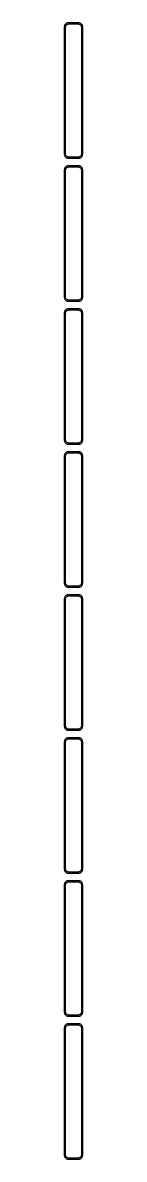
# Model space of a CAD drawing. Header units: metres. Extents: x -11 to 11, y 2528 to 5128.
# Drawn here: x -11 to 11, y 3746 to 5128 of the extents above; entities that cross this region are included whole.
import ezdxf

# ---------------------------------------------------------------- set-up
doc = ezdxf.new("R2010")
doc.units = ezdxf.units.M

msp = doc.modelspace()

# ---------------------------------------------------------------- linework, layer by layer
for p, q in [((-11.2106, 5124.13), (-11.25, 5123.5)), ((-11.25, 5123.5), (-11.25, 4968.5)), ((-11.0929, 5124.74), (-11.2106, 5124.13)), ((-10.8989, 5125.34), (-11.0929, 5124.74)), ((-10.6315, 5125.91), (-10.8989, 5125.34)), ((-10.2951, 5126.44), (-10.6315, 5125.91)), ((-9.89484, 5126.92), (-10.2951, 5126.44)), ((-9.43712, 5127.35), (-9.89484, 5126.92)), ((-9.75, 5123), (-9.71844, 5123.5)), ((-9.75, 4969), (-9.75, 5123)), ((-9.71844, 5123.5), (-9.62433, 5123.99)), ((-9.62433, 5123.99), (-9.4691, 5124.47)), ((-9.4691, 5124.47), (-9.25522, 5124.93)), ((-8.92912, 5127.72), (-9.43712, 5127.35)), ((-9.25522, 5124.93), (-8.98605, 5125.35)), ((-8.98605, 5125.35), (-8.66586, 5125.74)), ((-8.37889, 5128.02), (-8.92912, 5127.72)), ((-8.66586, 5125.74), (-8.29968, 5126.08)), ((-7.79507, 5128.26), (-8.37889, 5128.02)), ((-8.29968, 5126.08), (-7.8933, 5126.38)), ((-7.8933, 5126.38), (-7.45311, 5126.62)), ((-7.1869, 5128.41), (-7.79507, 5128.26)), ((-7.45311, 5126.62), (-6.98605, 5126.8)), ((-6.56395, 5128.49), (-7.1869, 5128.41)), ((-6.98605, 5126.8), (-6.49951, 5126.93)), ((6.56395, 5128.49), (-6.56395, 5128.49)), ((-6.49951, 5126.93), (-6.00116, 5126.99)), ((-6.00116, 5126.99), (6.00116, 5126.99)), ((6.00116, 5126.99), (6.49951, 5126.93)), ((6.49951, 5126.93), (6.98605, 5126.8)), ((7.1869, 5128.41), (6.56395, 5128.49)), ((6.98605, 5126.8), (7.45311, 5126.62)), ((7.79507, 5128.26), (7.1869, 5128.41)), ((7.45311, 5126.62), (7.8933, 5126.38)), ((8.37889, 5128.02), (7.79507, 5128.26)), ((7.8933, 5126.38), (8.29968, 5126.08)), ((8.29968, 5126.08), (8.66586, 5125.74)), ((8.92912, 5127.72), (8.37889, 5128.02)), ((8.66586, 5125.74), (8.98605, 5125.35)), ((9.43712, 5127.35), (8.92912, 5127.72)), ((8.98605, 5125.35), (9.25522, 5124.93)), ((9.25522, 5124.93), (9.4691, 5124.47)), ((9.89484, 5126.92), (9.43712, 5127.35)), ((9.4691, 5124.47), (9.62433, 5123.99)), ((9.62433, 5123.99), (9.71844, 5123.5)), ((9.71844, 5123.5), (9.75, 5123)), ((9.75, 5123), (9.75, 4969)), ((10.2951, 5126.44), (9.89484, 5126.92)), ((10.6315, 5125.91), (10.2951, 5126.44)), ((10.8989, 5125.34), (10.6315, 5125.91)), ((11.0929, 5124.74), (10.8989, 5125.34)), ((11.2106, 5124.13), (11.0929, 5124.74)), ((11.25, 5123.5), (11.2106, 5124.13)), ((11.25, 4968.5), (11.25, 5123.5)), ((-11.25, 4968.5), (-11.2106, 4967.87)), ((-11.2106, 4967.87), (-11.0929, 4967.26)), ((-11.0929, 4967.26), (-10.8989, 4966.66)), ((-10.8989, 4966.66), (-10.6315, 4966.09)), ((-10.6315, 4966.09), (-10.2951, 4965.56)), ((-10.2951, 4965.56), (-9.89484, 4965.08)), ((-9.89484, 4965.08), (-9.43712, 4964.65)), ((-9.71844, 4968.5), (-9.75, 4969)), ((-9.62433, 4968.01), (-9.71844, 4968.5)), ((-9.4691, 4967.53), (-9.62433, 4968.01)), ((-9.25522, 4967.07), (-9.4691, 4967.53)), ((-8.98605, 4966.65), (-9.25522, 4967.07)), ((-8.66586, 4966.26), (-8.98605, 4966.65)), ((-8.29968, 4965.92), (-8.66586, 4966.26)), ((-7.8933, 4965.62), (-8.29968, 4965.92)), ((-7.45311, 4965.38), (-7.8933, 4965.62)), ((-6.98605, 4965.2), (-7.45311, 4965.38)), ((-6.49951, 4965.07), (-6.98605, 4965.2)), ((-6.00116, 4965.01), (-6.49951, 4965.07)), ((6.00116, 4965.01), (-6.00116, 4965.01)), ((6.49951, 4965.07), (6.00116, 4965.01)), ((6.98605, 4965.2), (6.49951, 4965.07)), ((7.45311, 4965.38), (6.98605, 4965.2)), ((7.8933, 4965.62), (7.45311, 4965.38)), ((8.29968, 4965.92), (7.8933, 4965.62)), ((8.66586, 4966.26), (8.29968, 4965.92)), ((8.98605, 4966.65), (8.66586, 4966.26)), ((9.25522, 4967.07), (8.98605, 4966.65)), ((9.4691, 4967.53), (9.25522, 4967.07)), ((9.43712, 4964.65), (9.89484, 4965.08)), ((9.62433, 4968.01), (9.4691, 4967.53)), ((9.71844, 4968.5), (9.62433, 4968.01)), ((9.75, 4969), (9.71844, 4968.5)), ((9.89484, 4965.08), (10.2951, 4965.56)), ((10.2951, 4965.56), (10.6315, 4966.09)), ((10.6315, 4966.09), (10.8989, 4966.66)), ((10.8989, 4966.66), (11.0929, 4967.26)), ((11.0929, 4967.26), (11.2106, 4967.87)), ((11.2106, 4967.87), (11.25, 4968.5)), ((-10.8989, 4951.34), (-11.0929, 4950.74)), ((-10.6315, 4951.91), (-10.8989, 4951.34)), ((-10.2951, 4952.44), (-10.6315, 4951.91)), ((-9.89484, 4952.92), (-10.2951, 4952.44)), ((-9.43712, 4953.35), (-9.89484, 4952.92)), ((-9.43712, 4964.65), (-8.92912, 4964.28)), ((-8.92912, 4953.72), (-9.43712, 4953.35)), ((-9.25522, 4950.93), (-8.98605, 4951.35)), ((-8.98605, 4951.35), (-8.66586, 4951.74)), ((-8.92912, 4964.28), (-8.37889, 4963.98)), ((-8.37889, 4954.02), (-8.92912, 4953.72)), ((-8.66586, 4951.74), (-8.29968, 4952.08)), ((-8.37889, 4963.98), (-7.79507, 4963.74)), ((-7.79507, 4954.26), (-8.37889, 4954.02)), ((-8.29968, 4952.08), (-7.8933, 4952.38)), ((-7.8933, 4952.38), (-7.45311, 4952.62)), ((-7.79507, 4963.74), (-7.1869, 4963.59)), ((-7.1869, 4954.41), (-7.79507, 4954.26)), ((-7.45311, 4952.62), (-6.98605, 4952.8)), ((-7.1869, 4963.59), (-6.56395, 4963.51)), ((-6.56395, 4954.49), (-7.1869, 4954.41)), ((-6.98605, 4952.8), (-6.49951, 4952.93)), ((-6.56395, 4963.51), (6.56395, 4963.51)), ((6.56395, 4954.49), (-6.56395, 4954.49)), ((-6.49951, 4952.93), (-6.00116, 4952.99)), ((-6.00116, 4952.99), (6.00116, 4952.99)), ((6.00116, 4952.99), (6.49951, 4952.93)), ((6.49951, 4952.93), (6.98605, 4952.8)), ((6.56395, 4963.51), (7.1869, 4963.59)), ((7.1869, 4954.41), (6.56395, 4954.49)), ((6.98605, 4952.8), (7.45311, 4952.62)), ((7.1869, 4963.59), (7.79507, 4963.74)), ((7.79507, 4954.26), (7.1869, 4954.41)), ((7.45311, 4952.62), (7.8933, 4952.38)), ((7.79507, 4963.74), (8.37889, 4963.98)), ((8.37889, 4954.02), (7.79507, 4954.26)), ((7.8933, 4952.38), (8.29968, 4952.08)), ((8.29968, 4952.08), (8.66586, 4951.74)), ((8.37889, 4963.98), (8.92912, 4964.28)), ((8.92912, 4953.72), (8.37889, 4954.02)), ((8.66586, 4951.74), (8.98605, 4951.35)), ((8.92912, 4964.28), (9.43712, 4964.65)), ((9.43712, 4953.35), (8.92912, 4953.72)), ((8.98605, 4951.35), (9.25522, 4950.93)), ((9.89484, 4952.92), (9.43712, 4953.35)), ((10.2951, 4952.44), (9.89484, 4952.92)), ((10.6315, 4951.91), (10.2951, 4952.44)), ((10.8989, 4951.34), (10.6315, 4951.91)), ((11.0929, 4950.74), (10.8989, 4951.34)), ((-11.2106, 4950.13), (-11.25, 4949.5)), ((-11.25, 4949.5), (-11.25, 4794.5)), ((-11.0929, 4950.74), (-11.2106, 4950.13)), ((-9.75, 4949), (-9.71844, 4949.5)), ((-9.75, 4795), (-9.75, 4949)), ((-9.71844, 4949.5), (-9.62433, 4949.99)), ((-9.62433, 4949.99), (-9.4691, 4950.47)), ((-9.4691, 4950.47), (-9.25522, 4950.93)), ((9.25522, 4950.93), (9.4691, 4950.47)), ((9.4691, 4950.47), (9.62433, 4949.99)), ((9.62433, 4949.99), (9.71844, 4949.5)), ((9.71844, 4949.5), (9.75, 4949)), ((9.75, 4949), (9.75, 4795)), ((11.2106, 4950.13), (11.0929, 4950.74)), ((11.25, 4949.5), (11.2106, 4950.13)), ((11.25, 4794.5), (11.25, 4949.5)), ((-11.25, 4794.5), (-11.2106, 4793.87)), ((-11.2106, 4793.87), (-11.0929, 4793.26)), ((-11.0929, 4793.26), (-10.8989, 4792.66)), ((-10.8989, 4792.66), (-10.6315, 4792.09)), ((-10.6315, 4792.09), (-10.2951, 4791.56)), ((-10.2951, 4791.56), (-9.89484, 4791.08)), ((-9.89484, 4791.08), (-9.43712, 4790.65)), ((-9.71844, 4794.5), (-9.75, 4795)), ((-9.62433, 4794.01), (-9.71844, 4794.5)), ((-9.4691, 4793.53), (-9.62433, 4794.01)), ((-9.25522, 4793.07), (-9.4691, 4793.53)), ((-9.43712, 4790.65), (-8.92912, 4790.28)), ((-8.98605, 4792.65), (-9.25522, 4793.07)), ((-8.66586, 4792.26), (-8.98605, 4792.65)), ((-8.92912, 4790.28), (-8.37889, 4789.98)), ((-8.29968, 4791.92), (-8.66586, 4792.26)), ((-8.37889, 4789.98), (-7.79507, 4789.74)), ((-7.8933, 4791.62), (-8.29968, 4791.92)), ((-7.45311, 4791.38), (-7.8933, 4791.62)), ((-7.79507, 4789.74), (-7.1869, 4789.59)), ((-6.98605, 4791.2), (-7.45311, 4791.38)), ((-7.1869, 4789.59), (-6.56395, 4789.51)), ((-6.49951, 4791.07), (-6.98605, 4791.2)), ((-6.56395, 4789.51), (6.56395, 4789.51)), ((-6.00116, 4791.01), (-6.49951, 4791.07)), ((6.00116, 4791.01), (-6.00116, 4791.01)), ((6.49951, 4791.07), (6.00116, 4791.01)), ((6.98605, 4791.2), (6.49951, 4791.07)), ((6.56395, 4789.51), (7.1869, 4789.59)), ((7.45311, 4791.38), (6.98605, 4791.2)), ((7.1869, 4789.59), (7.79507, 4789.74)), ((7.8933, 4791.62), (7.45311, 4791.38)), ((7.79507, 4789.74), (8.37889, 4789.98)), ((8.29968, 4791.92), (7.8933, 4791.62)), ((8.66586, 4792.26), (8.29968, 4791.92)), ((8.37889, 4789.98), (8.92912, 4790.28)), ((8.98605, 4792.65), (8.66586, 4792.26)), ((8.92912, 4790.28), (9.43712, 4790.65)), ((9.25522, 4793.07), (8.98605, 4792.65)), ((9.4691, 4793.53), (9.25522, 4793.07)), ((9.43712, 4790.65), (9.89484, 4791.08)), ((9.62433, 4794.01), (9.4691, 4793.53)), ((9.71844, 4794.5), (9.62433, 4794.01)), ((9.75, 4795), (9.71844, 4794.5)), ((9.89484, 4791.08), (10.2951, 4791.56)), ((10.2951, 4791.56), (10.6315, 4792.09)), ((10.6315, 4792.09), (10.8989, 4792.66)), ((10.8989, 4792.66), (11.0929, 4793.26)), ((11.0929, 4793.26), (11.2106, 4793.87)), ((11.2106, 4793.87), (11.25, 4794.5)), ((-11.2106, 4776.13), (-11.25, 4775.5)), ((-11.25, 4775.5), (-11.25, 4620.5)), ((-11.0929, 4776.74), (-11.2106, 4776.13)), ((-10.8989, 4777.34), (-11.0929, 4776.74)), ((-10.6315, 4777.91), (-10.8989, 4777.34)), ((-10.2951, 4778.44), (-10.6315, 4777.91)), ((-9.89484, 4778.92), (-10.2951, 4778.44)), ((-9.43712, 4779.35), (-9.89484, 4778.92)), ((-9.75, 4775), (-9.71844, 4775.5)), ((-9.75, 4621), (-9.75, 4775)), ((-9.71844, 4775.5), (-9.62433, 4775.99)), ((-9.62433, 4775.99), (-9.4691, 4776.47)), ((-9.4691, 4776.47), (-9.25522, 4776.93)), ((-8.92912, 4779.72), (-9.43712, 4779.35)), ((-9.25522, 4776.93), (-8.98605, 4777.35)), ((-8.98605, 4777.35), (-8.66586, 4777.74)), ((-8.37889, 4780.02), (-8.92912, 4779.72)), ((-8.66586, 4777.74), (-8.29968, 4778.08)), ((-7.79507, 4780.26), (-8.37889, 4780.02)), ((-8.29968, 4778.08), (-7.8933, 4778.38)), ((-7.8933, 4778.38), (-7.45311, 4778.62)), ((-7.1869, 4780.41), (-7.79507, 4780.26)), ((-7.45311, 4778.62), (-6.98605, 4778.8)), ((-6.56395, 4780.49), (-7.1869, 4780.41)), ((-6.98605, 4778.8), (-6.49951, 4778.93)), ((6.56395, 4780.49), (-6.56395, 4780.49)), ((-6.49951, 4778.93), (-6.00116, 4778.99)), ((-6.00116, 4778.99), (6.00116, 4778.99)), ((6.00116, 4778.99), (6.49951, 4778.93)), ((6.49951, 4778.93), (6.98605, 4778.8)), ((7.1869, 4780.41), (6.56395, 4780.49)), ((6.98605, 4778.8), (7.45311, 4778.62)), ((7.79507, 4780.26), (7.1869, 4780.41)), ((7.45311, 4778.62), (7.8933, 4778.38)), ((8.37889, 4780.02), (7.79507, 4780.26)), ((7.8933, 4778.38), (8.29968, 4778.08)), ((8.29968, 4778.08), (8.66586, 4777.74)), ((8.92912, 4779.72), (8.37889, 4780.02)), ((8.66586, 4777.74), (8.98605, 4777.35)), ((9.43712, 4779.35), (8.92912, 4779.72)), ((8.98605, 4777.35), (9.25522, 4776.93)), ((9.25522, 4776.93), (9.4691, 4776.47)), ((9.89484, 4778.92), (9.43712, 4779.35)), ((9.4691, 4776.47), (9.62433, 4775.99)), ((9.62433, 4775.99), (9.71844, 4775.5)), ((9.71844, 4775.5), (9.75, 4775)), ((9.75, 4775), (9.75, 4621)), ((10.2951, 4778.44), (9.89484, 4778.92)), ((10.6315, 4777.91), (10.2951, 4778.44)), ((10.8989, 4777.34), (10.6315, 4777.91)), ((11.0929, 4776.74), (10.8989, 4777.34)), ((11.2106, 4776.13), (11.0929, 4776.74)), ((11.25, 4775.5), (11.2106, 4776.13)), ((11.25, 4620.5), (11.25, 4775.5)), ((-11.25, 4620.5), (-11.2106, 4619.87)), ((-11.2106, 4619.87), (-11.0929, 4619.26)), ((-11.0929, 4619.26), (-10.8989, 4618.66)), ((-9.71844, 4620.5), (-9.75, 4621)), ((-9.62433, 4620.01), (-9.71844, 4620.5)), ((-9.4691, 4619.53), (-9.62433, 4620.01)), ((-9.25522, 4619.07), (-9.4691, 4619.53)), ((9.4691, 4619.53), (9.25522, 4619.07)), ((9.62433, 4620.01), (9.4691, 4619.53)), ((9.71844, 4620.5), (9.62433, 4620.01)), ((9.75, 4621), (9.71844, 4620.5)), ((10.8989, 4618.66), (11.0929, 4619.26)), ((11.0929, 4619.26), (11.2106, 4619.87)), ((11.2106, 4619.87), (11.25, 4620.5)), ((-10.8989, 4618.66), (-10.6315, 4618.09)), ((-10.6315, 4618.09), (-10.2951, 4617.56)), ((-10.2951, 4617.56), (-9.89484, 4617.08)), ((-9.89484, 4617.08), (-9.43712, 4616.65)), ((-9.43712, 4605.35), (-9.89484, 4604.92)), ((-9.43712, 4616.65), (-8.92912, 4616.28)), ((-8.92912, 4605.72), (-9.43712, 4605.35)), ((-8.98605, 4618.65), (-9.25522, 4619.07)), ((-8.66586, 4618.26), (-8.98605, 4618.65)), ((-8.92912, 4616.28), (-8.37889, 4615.98)), ((-8.37889, 4606.02), (-8.92912, 4605.72)), ((-8.29968, 4617.92), (-8.66586, 4618.26)), ((-8.37889, 4615.98), (-7.79507, 4615.74)), ((-7.79507, 4606.26), (-8.37889, 4606.02)), ((-7.8933, 4617.62), (-8.29968, 4617.92)), ((-7.45311, 4617.38), (-7.8933, 4617.62)), ((-7.79507, 4615.74), (-7.1869, 4615.59)), ((-7.1869, 4606.41), (-7.79507, 4606.26)), ((-6.98605, 4617.2), (-7.45311, 4617.38)), ((-7.1869, 4615.59), (-6.56395, 4615.51)), ((-6.56395, 4606.49), (-7.1869, 4606.41)), ((-6.49951, 4617.07), (-6.98605, 4617.2)), ((-6.56395, 4615.51), (6.56395, 4615.51)), ((6.56395, 4606.49), (-6.56395, 4606.49)), ((-6.00116, 4617.01), (-6.49951, 4617.07)), ((6.00116, 4617.01), (-6.00116, 4617.01)), ((6.49951, 4617.07), (6.00116, 4617.01)), ((6.98605, 4617.2), (6.49951, 4617.07)), ((6.56395, 4615.51), (7.1869, 4615.59)), ((7.1869, 4606.41), (6.56395, 4606.49)), ((7.45311, 4617.38), (6.98605, 4617.2)), ((7.1869, 4615.59), (7.79507, 4615.74)), ((7.79507, 4606.26), (7.1869, 4606.41)), ((7.8933, 4617.62), (7.45311, 4617.38)), ((7.79507, 4615.74), (8.37889, 4615.98)), ((8.37889, 4606.02), (7.79507, 4606.26)), ((8.29968, 4617.92), (7.8933, 4617.62)), ((8.66586, 4618.26), (8.29968, 4617.92)), ((8.37889, 4615.98), (8.92912, 4616.28)), ((8.92912, 4605.72), (8.37889, 4606.02)), ((8.98605, 4618.65), (8.66586, 4618.26)), ((8.92912, 4616.28), (9.43712, 4616.65)), ((9.43712, 4605.35), (8.92912, 4605.72)), ((9.25522, 4619.07), (8.98605, 4618.65)), ((9.43712, 4616.65), (9.89484, 4617.08)), ((9.89484, 4604.92), (9.43712, 4605.35)), ((9.89484, 4617.08), (10.2951, 4617.56)), ((10.2951, 4617.56), (10.6315, 4618.09)), ((10.6315, 4618.09), (10.8989, 4618.66)), ((-11.2106, 4602.13), (-11.25, 4601.5)), ((-11.25, 4601.5), (-11.25, 4446.5)), ((-11.0929, 4602.74), (-11.2106, 4602.13)), ((-10.8989, 4603.34), (-11.0929, 4602.74)), ((-10.6315, 4603.91), (-10.8989, 4603.34)), ((-10.2951, 4604.44), (-10.6315, 4603.91)), ((-9.89484, 4604.92), (-10.2951, 4604.44)), ((-9.75, 4601), (-9.71844, 4601.5)), ((-9.75, 4447), (-9.75, 4601)), ((-9.71844, 4601.5), (-9.62433, 4601.99)), ((-9.62433, 4601.99), (-9.4691, 4602.47)), ((-9.4691, 4602.47), (-9.25522, 4602.93)), ((-9.25522, 4602.93), (-8.98605, 4603.35)), ((-8.98605, 4603.35), (-8.66586, 4603.74)), ((-8.66586, 4603.74), (-8.29968, 4604.08)), ((-8.29968, 4604.08), (-7.8933, 4604.38)), ((-7.8933, 4604.38), (-7.45311, 4604.62)), ((-7.45311, 4604.62), (-6.98605, 4604.8)), ((-6.98605, 4604.8), (-6.49951, 4604.93)), ((-6.49951, 4604.93), (-6.00116, 4604.99)), ((-6.00116, 4604.99), (6.00116, 4604.99)), ((6.00116, 4604.99), (6.49951, 4604.93)), ((6.49951, 4604.93), (6.98605, 4604.8)), ((6.98605, 4604.8), (7.45311, 4604.62)), ((7.45311, 4604.62), (7.8933, 4604.38)), ((7.8933, 4604.38), (8.29968, 4604.08)), ((8.29968, 4604.08), (8.66586, 4603.74)), ((8.66586, 4603.74), (8.98605, 4603.35)), ((8.98605, 4603.35), (9.25522, 4602.93)), ((9.25522, 4602.93), (9.4691, 4602.47)), ((9.4691, 4602.47), (9.62433, 4601.99)), ((9.62433, 4601.99), (9.71844, 4601.5)), ((9.71844, 4601.5), (9.75, 4601)), ((9.75, 4601), (9.75, 4447)), ((10.2951, 4604.44), (9.89484, 4604.92)), ((10.6315, 4603.91), (10.2951, 4604.44)), ((10.8989, 4603.34), (10.6315, 4603.91)), ((11.0929, 4602.74), (10.8989, 4603.34)), ((11.2106, 4602.13), (11.0929, 4602.74)), ((11.25, 4601.5), (11.2106, 4602.13)), ((11.25, 4446.5), (11.25, 4601.5)), ((-11.25, 4446.5), (-11.2106, 4445.87)), ((-11.2106, 4445.87), (-11.0929, 4445.26)), ((-11.0929, 4445.26), (-10.8989, 4444.66)), ((-10.8989, 4444.66), (-10.6315, 4444.09)), ((-10.6315, 4444.09), (-10.2951, 4443.56)), ((-10.2951, 4443.56), (-9.89484, 4443.08)), ((-9.89484, 4443.08), (-9.43712, 4442.65)), ((-9.71844, 4446.5), (-9.75, 4447)), ((-9.62433, 4446.01), (-9.71844, 4446.5)), ((-9.4691, 4445.53), (-9.62433, 4446.01)), ((-9.25522, 4445.07), (-9.4691, 4445.53)), ((-9.43712, 4442.65), (-8.92912, 4442.28)), ((-8.98605, 4444.65), (-9.25522, 4445.07)), ((-8.66586, 4444.26), (-8.98605, 4444.65)), ((-8.92912, 4442.28), (-8.37889, 4441.98)), ((-8.29968, 4443.92), (-8.66586, 4444.26)), ((-8.37889, 4441.98), (-7.79507, 4441.74)), ((-7.8933, 4443.62), (-8.29968, 4443.92)), ((-7.45311, 4443.38), (-7.8933, 4443.62)), ((-7.79507, 4441.74), (-7.1869, 4441.59)), ((-6.98605, 4443.2), (-7.45311, 4443.38)), ((-7.1869, 4441.59), (-6.56395, 4441.51)), ((-6.49951, 4443.07), (-6.98605, 4443.2)), ((-6.56395, 4441.51), (6.56395, 4441.51)), ((-6.00116, 4443.01), (-6.49951, 4443.07)), ((6.00116, 4443.01), (-6.00116, 4443.01)), ((6.49951, 4443.07), (6.00116, 4443.01)), ((6.98605, 4443.2), (6.49951, 4443.07)), ((6.56395, 4441.51), (7.1869, 4441.59)), ((7.45311, 4443.38), (6.98605, 4443.2)), ((7.1869, 4441.59), (7.79507, 4441.74)), ((7.8933, 4443.62), (7.45311, 4443.38)), ((7.79507, 4441.74), (8.37889, 4441.98)), ((8.29968, 4443.92), (7.8933, 4443.62)), ((8.66586, 4444.26), (8.29968, 4443.92)), ((8.37889, 4441.98), (8.92912, 4442.28)), ((8.98605, 4444.65), (8.66586, 4444.26)), ((8.92912, 4442.28), (9.43712, 4442.65)), ((9.25522, 4445.07), (8.98605, 4444.65)), ((9.4691, 4445.53), (9.25522, 4445.07)), ((9.43712, 4442.65), (9.89484, 4443.08)), ((9.62433, 4446.01), (9.4691, 4445.53)), ((9.71844, 4446.5), (9.62433, 4446.01)), ((9.75, 4447), (9.71844, 4446.5)), ((9.89484, 4443.08), (10.2951, 4443.56)), ((10.2951, 4443.56), (10.6315, 4444.09)), ((10.6315, 4444.09), (10.8989, 4444.66)), ((10.8989, 4444.66), (11.0929, 4445.26)), ((11.0929, 4445.26), (11.2106, 4445.87)), ((11.2106, 4445.87), (11.25, 4446.5)), ((-11.2106, 4428.13), (-11.25, 4427.5)), ((-11.25, 4427.5), (-11.25, 4272.5)), ((-11.0929, 4428.74), (-11.2106, 4428.13)), ((-10.8989, 4429.34), (-11.0929, 4428.74)), ((-10.6315, 4429.91), (-10.8989, 4429.34)), ((-10.2951, 4430.44), (-10.6315, 4429.91)), ((-9.89484, 4430.92), (-10.2951, 4430.44)), ((-9.43712, 4431.35), (-9.89484, 4430.92)), ((-9.75, 4427), (-9.71844, 4427.5)), ((-9.75, 4273), (-9.75, 4427)), ((-9.71844, 4427.5), (-9.62433, 4427.99)), ((-9.62433, 4427.99), (-9.4691, 4428.47)), ((-9.4691, 4428.47), (-9.25522, 4428.93)), ((-8.92912, 4431.72), (-9.43712, 4431.35)), ((-9.25522, 4428.93), (-8.98605, 4429.35)), ((-8.98605, 4429.35), (-8.66586, 4429.74)), ((-8.37889, 4432.02), (-8.92912, 4431.72)), ((-8.66586, 4429.74), (-8.29968, 4430.08)), ((-7.79507, 4432.26), (-8.37889, 4432.02)), ((-8.29968, 4430.08), (-7.8933, 4430.38)), ((-7.8933, 4430.38), (-7.45311, 4430.62)), ((-7.1869, 4432.41), (-7.79507, 4432.26)), ((-7.45311, 4430.62), (-6.98605, 4430.8)), ((-6.56395, 4432.49), (-7.1869, 4432.41)), ((-6.98605, 4430.8), (-6.49951, 4430.93)), ((6.56395, 4432.49), (-6.56395, 4432.49)), ((-6.49951, 4430.93), (-6.00116, 4430.99)), ((-6.00116, 4430.99), (6.00116, 4430.99)), ((6.00116, 4430.99), (6.49951, 4430.93)), ((6.49951, 4430.93), (6.98605, 4430.8)), ((7.1869, 4432.41), (6.56395, 4432.49)), ((6.98605, 4430.8), (7.45311, 4430.62)), ((7.79507, 4432.26), (7.1869, 4432.41)), ((7.45311, 4430.62), (7.8933, 4430.38)), ((8.37889, 4432.02), (7.79507, 4432.26)), ((7.8933, 4430.38), (8.29968, 4430.08)), ((8.29968, 4430.08), (8.66586, 4429.74)), ((8.92912, 4431.72), (8.37889, 4432.02)), ((8.66586, 4429.74), (8.98605, 4429.35)), ((9.43712, 4431.35), (8.92912, 4431.72)), ((8.98605, 4429.35), (9.25522, 4428.93)), ((9.25522, 4428.93), (9.4691, 4428.47)), ((9.89484, 4430.92), (9.43712, 4431.35)), ((9.4691, 4428.47), (9.62433, 4427.99)), ((9.62433, 4427.99), (9.71844, 4427.5)), ((9.71844, 4427.5), (9.75, 4427)), ((9.75, 4427), (9.75, 4273)), ((10.2951, 4430.44), (9.89484, 4430.92)), ((10.6315, 4429.91), (10.2951, 4430.44)), ((10.8989, 4429.34), (10.6315, 4429.91)), ((11.0929, 4428.74), (10.8989, 4429.34)), ((11.2106, 4428.13), (11.0929, 4428.74)), ((11.25, 4427.5), (11.2106, 4428.13)), ((11.25, 4272.5), (11.25, 4427.5)), ((-11.25, 4272.5), (-11.2106, 4271.87)), ((-11.2106, 4271.87), (-11.0929, 4271.26)), ((-11.0929, 4271.26), (-10.8989, 4270.66)), ((-10.8989, 4270.66), (-10.6315, 4270.09)), ((-10.6315, 4270.09), (-10.2951, 4269.56)), ((-10.2951, 4269.56), (-9.89484, 4269.08)), ((-9.89484, 4269.08), (-9.43712, 4268.65)), ((-9.71844, 4272.5), (-9.75, 4273)), ((-9.62433, 4272.01), (-9.71844, 4272.5)), ((-9.4691, 4271.53), (-9.62433, 4272.01)), ((-9.25522, 4271.07), (-9.4691, 4271.53)), ((-9.43712, 4268.65), (-8.92912, 4268.28)), ((-8.98605, 4270.65), (-9.25522, 4271.07)), ((-8.66586, 4270.26), (-8.98605, 4270.65)), ((-8.92912, 4268.28), (-8.37889, 4267.98)), ((-8.29968, 4269.92), (-8.66586, 4270.26)), ((-8.37889, 4267.98), (-7.79507, 4267.74)), ((-7.8933, 4269.62), (-8.29968, 4269.92)), ((-7.45311, 4269.38), (-7.8933, 4269.62)), ((-7.79507, 4267.74), (-7.1869, 4267.59)), ((-6.98605, 4269.2), (-7.45311, 4269.38)), ((-7.1869, 4267.59), (-6.56395, 4267.51)), ((-6.49951, 4269.07), (-6.98605, 4269.2)), ((-6.56395, 4267.51), (6.56395, 4267.51)), ((-6.00116, 4269.01), (-6.49951, 4269.07)), ((6.00116, 4269.01), (-6.00116, 4269.01)), ((6.49951, 4269.07), (6.00116, 4269.01)), ((6.98605, 4269.2), (6.49951, 4269.07)), ((6.56395, 4267.51), (7.1869, 4267.59)), ((7.45311, 4269.38), (6.98605, 4269.2)), ((7.1869, 4267.59), (7.79507, 4267.74)), ((7.8933, 4269.62), (7.45311, 4269.38)), ((7.79507, 4267.74), (8.37889, 4267.98)), ((8.29968, 4269.92), (7.8933, 4269.62)), ((8.66586, 4270.26), (8.29968, 4269.92)), ((8.37889, 4267.98), (8.92912, 4268.28)), ((8.98605, 4270.65), (8.66586, 4270.26)), ((8.92912, 4268.28), (9.43712, 4268.65)), ((9.25522, 4271.07), (8.98605, 4270.65)), ((9.4691, 4271.53), (9.25522, 4271.07)), ((9.43712, 4268.65), (9.89484, 4269.08)), ((9.62433, 4272.01), (9.4691, 4271.53)), ((9.71844, 4272.5), (9.62433, 4272.01)), ((9.75, 4273), (9.71844, 4272.5)), ((9.89484, 4269.08), (10.2951, 4269.56)), ((10.2951, 4269.56), (10.6315, 4270.09)), ((10.6315, 4270.09), (10.8989, 4270.66)), ((10.8989, 4270.66), (11.0929, 4271.26)), ((11.0929, 4271.26), (11.2106, 4271.87)), ((11.2106, 4271.87), (11.25, 4272.5)), ((-11.2106, 4254.13), (-11.25, 4253.5)), ((-11.25, 4253.5), (-11.25, 4098.5)), ((-11.0929, 4254.74), (-11.2106, 4254.13)), ((-10.8989, 4255.34), (-11.0929, 4254.74)), ((-10.6315, 4255.91), (-10.8989, 4255.34)), ((-10.2951, 4256.44), (-10.6315, 4255.91)), ((-9.89484, 4256.92), (-10.2951, 4256.44)), ((-9.43712, 4257.35), (-9.89484, 4256.92)), ((-9.75, 4253), (-9.71844, 4253.5)), ((-9.75, 4099), (-9.75, 4253)), ((-9.71844, 4253.5), (-9.62433, 4253.99)), ((-9.62433, 4253.99), (-9.4691, 4254.47)), ((-9.4691, 4254.47), (-9.25522, 4254.93)), ((-8.92912, 4257.72), (-9.43712, 4257.35)), ((-9.25522, 4254.93), (-8.98605, 4255.35)), ((-8.98605, 4255.35), (-8.66586, 4255.74)), ((-8.37889, 4258.02), (-8.92912, 4257.72)), ((-8.66586, 4255.74), (-8.29968, 4256.08)), ((-7.79507, 4258.26), (-8.37889, 4258.02)), ((-8.29968, 4256.08), (-7.8933, 4256.38)), ((-7.8933, 4256.38), (-7.45311, 4256.62)), ((-7.1869, 4258.41), (-7.79507, 4258.26)), ((-7.45311, 4256.62), (-6.98605, 4256.8)), ((-6.56395, 4258.49), (-7.1869, 4258.41)), ((-6.98605, 4256.8), (-6.49951, 4256.93)), ((6.56395, 4258.49), (-6.56395, 4258.49)), ((-6.49951, 4256.93), (-6.00116, 4256.99)), ((-6.00116, 4256.99), (6.00116, 4256.99)), ((6.00116, 4256.99), (6.49951, 4256.93)), ((6.49951, 4256.93), (6.98605, 4256.8)), ((7.1869, 4258.41), (6.56395, 4258.49)), ((6.98605, 4256.8), (7.45311, 4256.62)), ((7.79507, 4258.26), (7.1869, 4258.41)), ((7.45311, 4256.62), (7.8933, 4256.38)), ((8.37889, 4258.02), (7.79507, 4258.26)), ((7.8933, 4256.38), (8.29968, 4256.08)), ((8.29968, 4256.08), (8.66586, 4255.74)), ((8.92912, 4257.72), (8.37889, 4258.02)), ((8.66586, 4255.74), (8.98605, 4255.35)), ((9.43712, 4257.35), (8.92912, 4257.72)), ((8.98605, 4255.35), (9.25522, 4254.93)), ((9.25522, 4254.93), (9.4691, 4254.47)), ((9.89484, 4256.92), (9.43712, 4257.35)), ((9.4691, 4254.47), (9.62433, 4253.99)), ((9.62433, 4253.99), (9.71844, 4253.5)), ((9.71844, 4253.5), (9.75, 4253)), ((9.75, 4253), (9.75, 4099)), ((10.2951, 4256.44), (9.89484, 4256.92)), ((10.6315, 4255.91), (10.2951, 4256.44)), ((10.8989, 4255.34), (10.6315, 4255.91)), ((11.0929, 4254.74), (10.8989, 4255.34)), ((11.2106, 4254.13), (11.0929, 4254.74)), ((11.25, 4253.5), (11.2106, 4254.13)), ((11.25, 4098.5), (11.25, 4253.5)), ((-11.25, 4098.5), (-11.2106, 4097.87)), ((-11.2106, 4097.87), (-11.0929, 4097.26)), ((-11.0929, 4097.26), (-10.8989, 4096.66)), ((-10.8989, 4096.66), (-10.6315, 4096.09)), ((-10.6315, 4096.09), (-10.2951, 4095.56)), ((-10.2951, 4095.56), (-9.89484, 4095.08)), ((-9.89484, 4095.08), (-9.43712, 4094.65)), ((-9.71844, 4098.5), (-9.75, 4099)), ((-9.62433, 4098.01), (-9.71844, 4098.5)), ((-9.4691, 4097.53), (-9.62433, 4098.01)), ((-9.25522, 4097.07), (-9.4691, 4097.53)), ((-9.43712, 4094.65), (-8.92912, 4094.28)), ((-8.98605, 4096.65), (-9.25522, 4097.07)), ((-8.66586, 4096.26), (-8.98605, 4096.65)), ((-8.92912, 4094.28), (-8.37889, 4093.98)), ((-8.29968, 4095.92), (-8.66586, 4096.26)), ((-8.37889, 4093.98), (-7.79507, 4093.74)), ((-7.8933, 4095.62), (-8.29968, 4095.92)), ((-7.45311, 4095.38), (-7.8933, 4095.62)), ((-7.79507, 4093.74), (-7.1869, 4093.59)), ((-6.98605, 4095.2), (-7.45311, 4095.38)), ((-6.49951, 4095.07), (-6.98605, 4095.2)), ((-6.00116, 4095.01), (-6.49951, 4095.07)), ((6.00116, 4095.01), (-6.00116, 4095.01)), ((6.49951, 4095.07), (6.00116, 4095.01)), ((6.98605, 4095.2), (6.49951, 4095.07)), ((7.45311, 4095.38), (6.98605, 4095.2)), ((7.1869, 4093.59), (7.79507, 4093.74)), ((7.8933, 4095.62), (7.45311, 4095.38)), ((7.79507, 4093.74), (8.37889, 4093.98)), ((8.29968, 4095.92), (7.8933, 4095.62)), ((8.66586, 4096.26), (8.29968, 4095.92)), ((8.37889, 4093.98), (8.92912, 4094.28)), ((8.98605, 4096.65), (8.66586, 4096.26)), ((8.92912, 4094.28), (9.43712, 4094.65)), ((9.25522, 4097.07), (8.98605, 4096.65)), ((9.4691, 4097.53), (9.25522, 4097.07)), ((9.43712, 4094.65), (9.89484, 4095.08)), ((9.62433, 4098.01), (9.4691, 4097.53)), ((9.71844, 4098.5), (9.62433, 4098.01)), ((9.75, 4099), (9.71844, 4098.5)), ((9.89484, 4095.08), (10.2951, 4095.56)), ((10.2951, 4095.56), (10.6315, 4096.09)), ((10.6315, 4096.09), (10.8989, 4096.66)), ((10.8989, 4096.66), (11.0929, 4097.26)), ((11.0929, 4097.26), (11.2106, 4097.87)), ((11.2106, 4097.87), (11.25, 4098.5)), ((-11.2106, 4080.13), (-11.25, 4079.5)), ((-11.0929, 4080.74), (-11.2106, 4080.13)), ((-10.8989, 4081.34), (-11.0929, 4080.74)), ((-10.6315, 4081.91), (-10.8989, 4081.34)), ((-10.2951, 4082.44), (-10.6315, 4081.91)), ((-9.89484, 4082.92), (-10.2951, 4082.44)), ((-9.43712, 4083.35), (-9.89484, 4082.92)), ((-9.71844, 4079.5), (-9.62433, 4079.99)), ((-9.62433, 4079.99), (-9.4691, 4080.47)), ((-9.4691, 4080.47), (-9.25522, 4080.93)), ((-8.92912, 4083.72), (-9.43712, 4083.35)), ((-9.25522, 4080.93), (-8.98605, 4081.35)), ((-8.98605, 4081.35), (-8.66586, 4081.74)), ((-8.37889, 4084.02), (-8.92912, 4083.72)), ((-8.66586, 4081.74), (-8.29968, 4082.08)), ((-7.79507, 4084.26), (-8.37889, 4084.02)), ((-8.29968, 4082.08), (-7.8933, 4082.38)), ((-7.8933, 4082.38), (-7.45311, 4082.62)), ((-7.1869, 4084.41), (-7.79507, 4084.26)), ((-7.45311, 4082.62), (-6.98605, 4082.8)), ((-7.1869, 4093.59), (-6.56395, 4093.51)), ((-6.56395, 4084.49), (-7.1869, 4084.41)), ((-6.98605, 4082.8), (-6.49951, 4082.93)), ((-6.56395, 4093.51), (6.56395, 4093.51)), ((6.56395, 4084.49), (-6.56395, 4084.49)), ((-6.49951, 4082.93), (-6.00116, 4082.99)), ((-6.00116, 4082.99), (6.00116, 4082.99)), ((6.00116, 4082.99), (6.49951, 4082.93)), ((6.49951, 4082.93), (6.98605, 4082.8)), ((6.56395, 4093.51), (7.1869, 4093.59)), ((7.1869, 4084.41), (6.56395, 4084.49)), ((6.98605, 4082.8), (7.45311, 4082.62)), ((7.79507, 4084.26), (7.1869, 4084.41)), ((7.45311, 4082.62), (7.8933, 4082.38)), ((8.37889, 4084.02), (7.79507, 4084.26)), ((7.8933, 4082.38), (8.29968, 4082.08)), ((8.29968, 4082.08), (8.66586, 4081.74)), ((8.92912, 4083.72), (8.37889, 4084.02)), ((8.66586, 4081.74), (8.98605, 4081.35)), ((9.43712, 4083.35), (8.92912, 4083.72)), ((8.98605, 4081.35), (9.25522, 4080.93)), ((9.25522, 4080.93), (9.4691, 4080.47)), ((9.89484, 4082.92), (9.43712, 4083.35)), ((9.4691, 4080.47), (9.62433, 4079.99)), ((9.62433, 4079.99), (9.71844, 4079.5)), ((10.2951, 4082.44), (9.89484, 4082.92)), ((10.6315, 4081.91), (10.2951, 4082.44)), ((10.8989, 4081.34), (10.6315, 4081.91)), ((11.0929, 4080.74), (10.8989, 4081.34)), ((11.2106, 4080.13), (11.0929, 4080.74)), ((11.25, 4079.5), (11.2106, 4080.13)), ((-11.25, 4079.5), (-11.25, 3924.5)), ((-9.75, 4079), (-9.71844, 4079.5)), ((-9.75, 3925), (-9.75, 4079)), ((9.71844, 4079.5), (9.75, 4079)), ((9.75, 4079), (9.75, 3925)), ((11.25, 3924.5), (11.25, 4079.5)), ((-11.25, 3924.5), (-11.2106, 3923.87)), ((-11.2106, 3923.87), (-11.0929, 3923.26)), ((-11.0929, 3923.26), (-10.8989, 3922.66)), ((-10.8989, 3922.66), (-10.6315, 3922.09)), ((-10.6315, 3922.09), (-10.2951, 3921.56)), ((-10.2951, 3921.56), (-9.89484, 3921.08)), ((-9.89484, 3921.08), (-9.43712, 3920.65)), ((-9.71844, 3924.5), (-9.75, 3925)), ((-9.62433, 3924.01), (-9.71844, 3924.5)), ((-9.4691, 3923.53), (-9.62433, 3924.01)), ((-9.25522, 3923.07), (-9.4691, 3923.53)), ((-9.43712, 3920.65), (-8.92912, 3920.28)), ((-8.98605, 3922.65), (-9.25522, 3923.07)), ((-8.66586, 3922.26), (-8.98605, 3922.65)), ((-8.92912, 3920.28), (-8.37889, 3919.98)), ((-8.29968, 3921.92), (-8.66586, 3922.26)), ((-8.37889, 3919.98), (-7.79507, 3919.74)), ((-7.8933, 3921.62), (-8.29968, 3921.92)), ((-7.45311, 3921.38), (-7.8933, 3921.62)), ((-7.79507, 3919.74), (-7.1869, 3919.59)), ((-6.98605, 3921.2), (-7.45311, 3921.38)), ((-7.1869, 3919.59), (-6.56395, 3919.51)), ((-6.49951, 3921.07), (-6.98605, 3921.2)), ((-6.56395, 3919.51), (6.56395, 3919.51)), ((-6.00116, 3921.01), (-6.49951, 3921.07)), ((6.00116, 3921.01), (-6.00116, 3921.01)), ((6.49951, 3921.07), (6.00116, 3921.01)), ((6.98605, 3921.2), (6.49951, 3921.07)), ((6.56395, 3919.51), (7.1869, 3919.59)), ((7.45311, 3921.38), (6.98605, 3921.2)), ((7.1869, 3919.59), (7.79507, 3919.74)), ((7.8933, 3921.62), (7.45311, 3921.38)), ((7.79507, 3919.74), (8.37889, 3919.98)), ((8.29968, 3921.92), (7.8933, 3921.62)), ((8.66586, 3922.26), (8.29968, 3921.92)), ((8.37889, 3919.98), (8.92912, 3920.28)), ((8.98605, 3922.65), (8.66586, 3922.26)), ((8.92912, 3920.28), (9.43712, 3920.65)), ((9.25522, 3923.07), (8.98605, 3922.65)), ((9.4691, 3923.53), (9.25522, 3923.07)), ((9.43712, 3920.65), (9.89484, 3921.08)), ((9.62433, 3924.01), (9.4691, 3923.53)), ((9.71844, 3924.5), (9.62433, 3924.01)), ((9.75, 3925), (9.71844, 3924.5)), ((9.89484, 3921.08), (10.2951, 3921.56)), ((10.2951, 3921.56), (10.6315, 3922.09)), ((10.6315, 3922.09), (10.8989, 3922.66)), ((10.8989, 3922.66), (11.0929, 3923.26)), ((11.0929, 3923.26), (11.2106, 3923.87)), ((11.2106, 3923.87), (11.25, 3924.5)), ((-11.2106, 3906.13), (-11.25, 3905.5)), ((-11.25, 3905.5), (-11.25, 3750.5)), ((-11.0929, 3906.74), (-11.2106, 3906.13)), ((-10.8989, 3907.34), (-11.0929, 3906.74)), ((-10.6315, 3907.91), (-10.8989, 3907.34)), ((-10.2951, 3908.44), (-10.6315, 3907.91)), ((-9.89484, 3908.92), (-10.2951, 3908.44)), ((-9.43712, 3909.35), (-9.89484, 3908.92)), ((-9.75, 3905), (-9.71844, 3905.5)), ((-9.75, 3751), (-9.75, 3905)), ((-9.71844, 3905.5), (-9.62433, 3905.99)), ((-9.62433, 3905.99), (-9.4691, 3906.47)), ((-9.4691, 3906.47), (-9.25522, 3906.93)), ((-8.92912, 3909.72), (-9.43712, 3909.35)), ((-9.25522, 3906.93), (-8.98605, 3907.35)), ((-8.98605, 3907.35), (-8.66586, 3907.74)), ((-8.37889, 3910.02), (-8.92912, 3909.72)), ((-8.66586, 3907.74), (-8.29968, 3908.08)), ((-7.79507, 3910.26), (-8.37889, 3910.02)), ((-8.29968, 3908.08), (-7.8933, 3908.38)), ((-7.8933, 3908.38), (-7.45311, 3908.62)), ((-7.1869, 3910.41), (-7.79507, 3910.26)), ((-7.45311, 3908.62), (-6.98605, 3908.8)), ((-6.56395, 3910.49), (-7.1869, 3910.41)), ((-6.98605, 3908.8), (-6.49951, 3908.93)), ((6.56395, 3910.49), (-6.56395, 3910.49)), ((-6.49951, 3908.93), (-6.00116, 3908.99)), ((-6.00116, 3908.99), (6.00116, 3908.99)), ((6.00116, 3908.99), (6.49951, 3908.93)), ((6.49951, 3908.93), (6.98605, 3908.8)), ((7.1869, 3910.41), (6.56395, 3910.49)), ((6.98605, 3908.8), (7.45311, 3908.62)), ((7.79507, 3910.26), (7.1869, 3910.41)), ((7.45311, 3908.62), (7.8933, 3908.38)), ((8.37889, 3910.02), (7.79507, 3910.26)), ((7.8933, 3908.38), (8.29968, 3908.08)), ((8.29968, 3908.08), (8.66586, 3907.74)), ((8.92912, 3909.72), (8.37889, 3910.02)), ((8.66586, 3907.74), (8.98605, 3907.35)), ((9.43712, 3909.35), (8.92912, 3909.72)), ((8.98605, 3907.35), (9.25522, 3906.93)), ((9.25522, 3906.93), (9.4691, 3906.47)), ((9.89484, 3908.92), (9.43712, 3909.35)), ((9.4691, 3906.47), (9.62433, 3905.99)), ((9.62433, 3905.99), (9.71844, 3905.5)), ((9.71844, 3905.5), (9.75, 3905)), ((9.75, 3905), (9.75, 3751)), ((10.2951, 3908.44), (9.89484, 3908.92)), ((10.6315, 3907.91), (10.2951, 3908.44)), ((10.8989, 3907.34), (10.6315, 3907.91)), ((11.0929, 3906.74), (10.8989, 3907.34)), ((11.2106, 3906.13), (11.0929, 3906.74)), ((11.25, 3905.5), (11.2106, 3906.13)), ((11.25, 3750.5), (11.25, 3905.5)), ((-11.25, 3750.5), (-11.2106, 3749.87)), ((-11.2106, 3749.87), (-11.0929, 3749.26)), ((-11.0929, 3749.26), (-10.8989, 3748.66)), ((-10.8989, 3748.66), (-10.6315, 3748.09)), ((-10.6315, 3748.09), (-10.2951, 3747.56)), ((-9.71844, 3750.5), (-9.75, 3751)), ((-9.62433, 3750.01), (-9.71844, 3750.5)), ((-9.4691, 3749.53), (-9.62433, 3750.01)), ((-9.25522, 3749.07), (-9.4691, 3749.53)), ((-8.98605, 3748.65), (-9.25522, 3749.07)), ((-8.66586, 3748.26), (-8.98605, 3748.65)), ((-8.29968, 3747.92), (-8.66586, 3748.26)), ((-7.8933, 3747.62), (-8.29968, 3747.92)), ((8.29968, 3747.92), (7.8933, 3747.62)), ((8.66586, 3748.26), (8.29968, 3747.92)), ((8.98605, 3748.65), (8.66586, 3748.26)), ((9.25522, 3749.07), (8.98605, 3748.65)), ((9.4691, 3749.53), (9.25522, 3749.07)), ((9.62433, 3750.01), (9.4691, 3749.53)), ((9.71844, 3750.5), (9.62433, 3750.01)), ((9.75, 3751), (9.71844, 3750.5)), ((10.2951, 3747.56), (10.6315, 3748.09)), ((10.6315, 3748.09), (10.8989, 3748.66)), ((10.8989, 3748.66), (11.0929, 3749.26)), ((11.0929, 3749.26), (11.2106, 3749.87)), ((11.2106, 3749.87), (11.25, 3750.5)), ((-10.2951, 3747.56), (-9.89484, 3747.08)), ((-9.89484, 3747.08), (-9.43712, 3746.65)), ((-9.43712, 3746.65), (-8.92912, 3746.28)), ((-8.92912, 3746.28), (-8.37889, 3745.98)), ((-8.37889, 3745.98), (-7.79507, 3745.74)), ((-7.45311, 3747.38), (-7.8933, 3747.62)), ((-7.79507, 3745.74), (-7.1869, 3745.59)), ((-6.98605, 3747.2), (-7.45311, 3747.38)), ((-7.1869, 3745.59), (-6.56395, 3745.51)), ((-6.49951, 3747.07), (-6.98605, 3747.2)), ((-6.56395, 3745.51), (6.56395, 3745.51)), ((-6.00116, 3747.01), (-6.49951, 3747.07)), ((6.00116, 3747.01), (-6.00116, 3747.01)), ((6.49951, 3747.07), (6.00116, 3747.01)), ((6.98605, 3747.2), (6.49951, 3747.07)), ((6.56395, 3745.51), (7.1869, 3745.59)), ((7.45311, 3747.38), (6.98605, 3747.2)), ((7.1869, 3745.59), (7.79507, 3745.74)), ((7.8933, 3747.62), (7.45311, 3747.38)), ((7.79507, 3745.74), (8.37889, 3745.98)), ((8.37889, 3745.98), (8.92912, 3746.28)), ((8.92912, 3746.28), (9.43712, 3746.65)), ((9.43712, 3746.65), (9.89484, 3747.08)), ((9.89484, 3747.08), (10.2951, 3747.56))]:
    msp.add_line(p, q)

doc.saveas('drawing.dxf')
